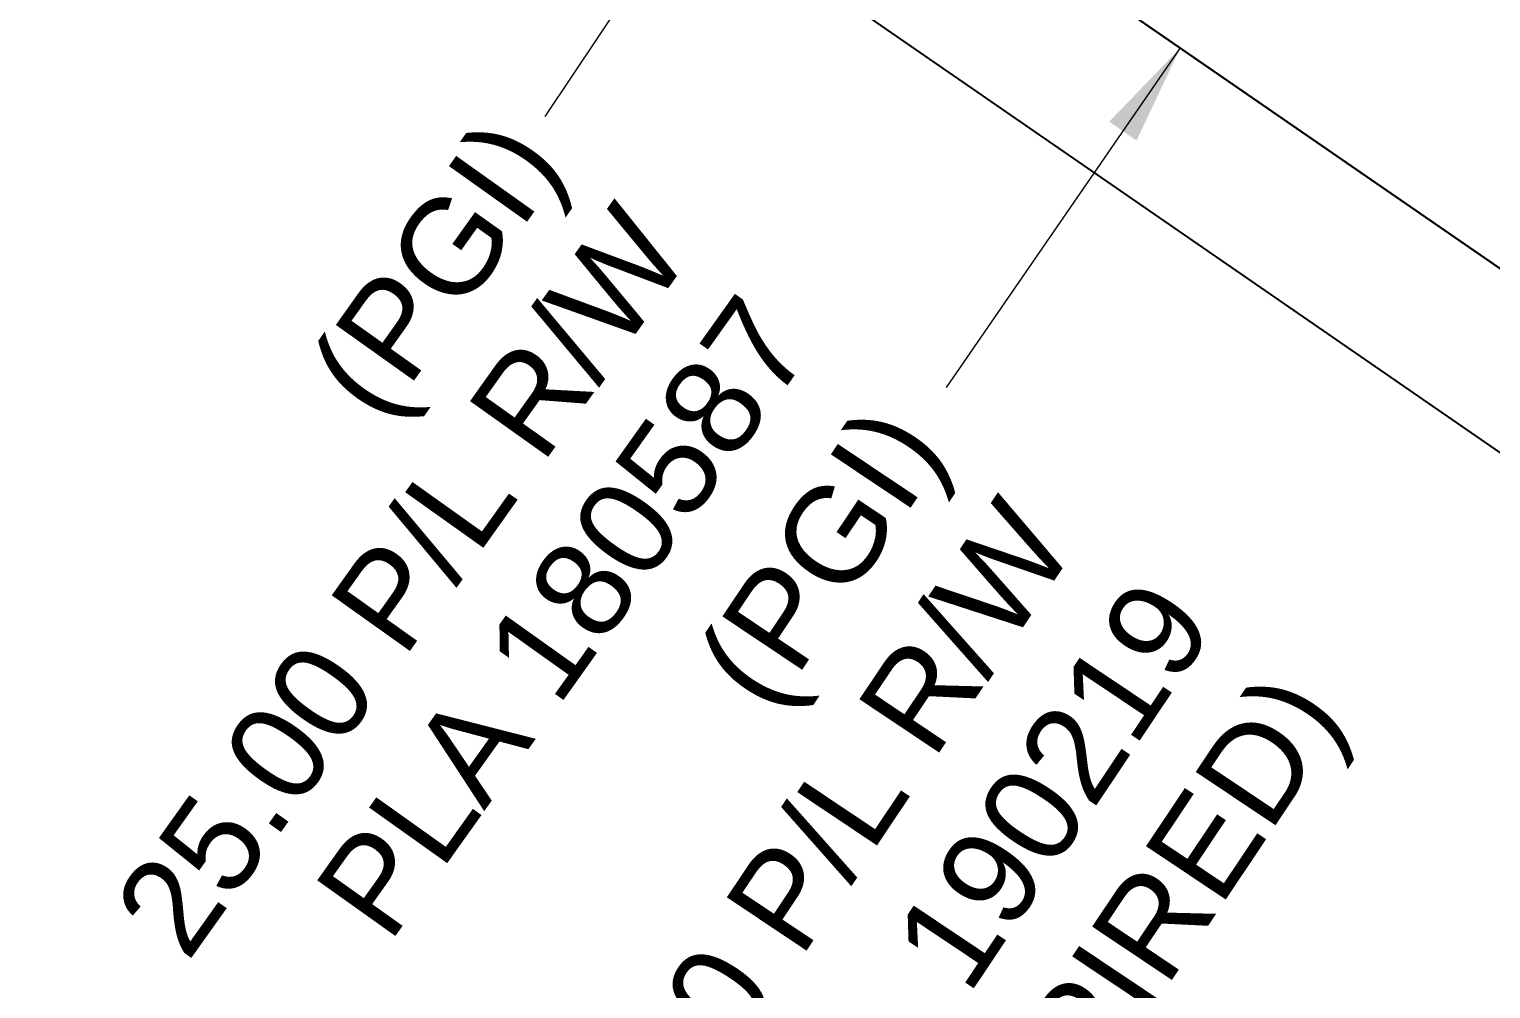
# Model space of a CAD drawing. Extents: x 363066 to 375462, y 6077936 to 6083550.
# Drawn here: x 372580.5 to 372725.2, y 6080229.6 to 6080324.6 of the extents above; entities that cross this region are included whole.
import ezdxf

# ---------------------------------------------------------------- set-up
doc = ezdxf.new("R2010")
doc.units = 0
doc.header["$LTSCALE"] = 5
doc.layers.add('F-RW', color=190, linetype='Continuous')
doc.layers.add('F-RW-T', color=190, linetype='Continuous', lineweight=9)
doc.styles.add('80CG', font='ARIALN.TTF', dxfattribs={"height": 10})
doc.styles.add('A80', font='arial.ttf', dxfattribs={"height": 9.5})
doc.dimstyles.new('Compass 5 000', dxfattribs={"dimscale": 5, "dimtxt": 9, "dimasz": 2, "dimexe": 0.2, "dimexo": 0.0625, "dimgap": 0.5, "dimtad": 0, "dimtih": 1, "dimtoh": 1, "dimzin": 0, "dimdsep": 46, "dimtxsty": '80CG', "dimcen": 0.1, "dimse1": 1, "dimse2": 1, "dimclrd": 256, "dimclrt": 256, "dimaunit": 1, "dimadec": 4, "dimazin": 0, "dimtfac": 0.06, "dimtofl": 0, "dimtmove": 0, "dimatfit": 1, "dimfxl": 0.2, "dimtolj": 1, "dimtzin": 0, "dimlwd": -1, "dimarcsym": 0})

msp = doc.modelspace()

# ---------------------------------------------------------------- linework, layer by layer
at = {"layer": 'F-RW', "flags": 128}
for points in [[(373996.34, 6079436.15), (373749.06, 6079605.14), (373719.45, 6079625.38), (373717.22, 6079626.9), (373615.57, 6079696.37), (373452.86, 6079765.54), (373424.57, 6079777.71), (373355.48, 6079821.11), (373246.54, 6079890.26), (373156.93, 6079948.66), (373108.53, 6079980.22), (372981.92, 6080062.75), (372926.55, 6080123.71), (372912.49, 6080139.19), (372911.55, 6080140.23), (372910.5, 6080141.4), (372892.58, 6080161.62), (372840.47, 6080220.47), (372829.04, 6080229.8), (372526.26, 6080438.87), (372454.27, 6080487.15), (372373.95, 6080554.3), (372236.03, 6080681.11)], [(372236.03, 6080681.11), (372373.95, 6080554.3), (372454.27, 6080487.15), (372526.26, 6080438.87), (372829.04, 6080229.8), (372840.47, 6080220.47), (372892.58, 6080161.62), (372910.5, 6080141.4), (372911.55, 6080140.23), (372912.49, 6080139.19), (372926.55, 6080123.71), (372981.92, 6080062.75), (373108.53, 6079980.22), (373156.93, 6079948.66), (373246.54, 6079890.26), (373355.48, 6079821.11), (373424.57, 6079777.71), (373452.86, 6079765.54), (373615.57, 6079696.37), (373717.22, 6079626.9), (373719.45, 6079625.38), (373749.06, 6079605.14), (373996.34, 6079436.15)], [(373984.79, 6079425.87), (373748.56, 6079587.32), (373718.95, 6079607.55), (373708.75, 6079614.52), (373608.34, 6079683.15), (373446.96, 6079751.75), (373417.57, 6079764.39), (373347.48, 6079808.43), (373238.51, 6079877.59), (373128.2, 6079949.48), (373079.79, 6079981.04), (372972.18, 6080051.17), (372925.94, 6080102.08), (372899.6, 6080131.07), (372830.79, 6080208.93), (372820.16, 6080217.71), (372517.82, 6080426.47), (372445.26, 6080475.13), (372364.06, 6080543.02), (372225.79, 6080670.15)]]:
    msp.add_lwpolyline(points, dxfattribs=at)

# ---------------------------------------------------------------- texts
at = {"layer": 'F-RW-T', "style": 'A80'}
for s, p in [('(PGI)', (372615.38, 6080285.32)), ('25.00 P/L R/W', (372596.14, 6080232.09)), ('PLA 180587', (372616.1, 6080233.92))]:
    msp.add_text(s, height=9.5, rotation=54.5495, dxfattribs=at).set_placement(p)
at = {"layer": 'F-RW-T', "insert": (372614.99, 6080215.48), "char_height": 9.5, "width": 86.2495, "attachment_point": 1, "rotation": 56.2028, "style": 'A80'}
msp.add_mtext('\\pi55.831;(PGI)\\P\\pi0.48381;20.00 P/L R/W\\P\\pi14.799;PLA 190219\\P\\pi20.43;(EXPIRED)', dxfattribs=at)

# ---------------------------------------------------------------- leaders
at = {"layer": 'F-RW-T'}
for points in [[(372665.66, 6080366.91), (372631.53, 6080315.96)], [(372694.44, 6080322.74), (372671.25, 6080289.12)]]:
    msp.add_leader(points, dimstyle='Compass 5 000', override={"dimtxsty": '80CG'}, dxfattribs=at)

doc.saveas('drawing.dxf')
